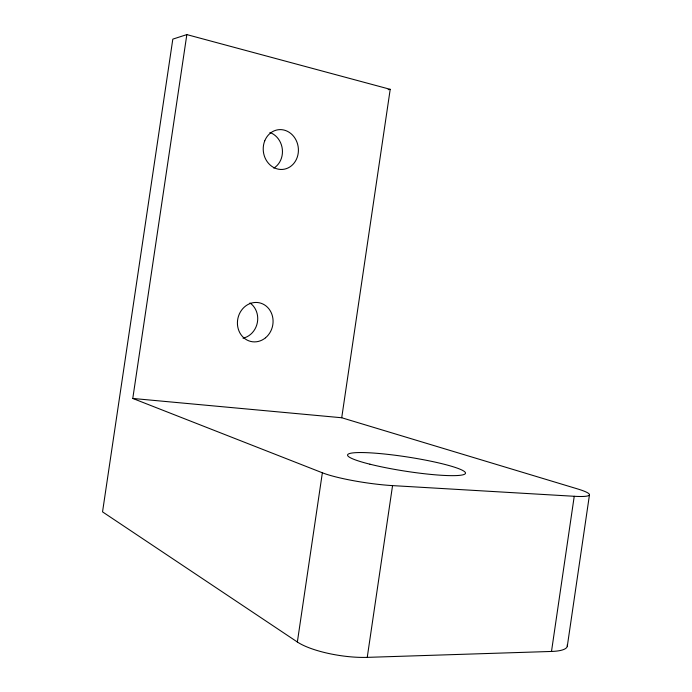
<?xml version="1.0" encoding="UTF-8"?>
<svg xmlns="http://www.w3.org/2000/svg" width="692" height="692" viewBox="0 0 692 692"><rect width="100%" height="100%" fill="white"/><g stroke="black" fill="none" stroke-linecap="round" stroke-linejoin="round"><path stroke-width="1.04" d="M186.84 34.6L172.818 39.133L102.537 511.872L297.361 642.003A50.213 13.952 8.9 0 0 367.244 657.365L392.554 485.611L574.239 496.285A46.226 5.501 9.7 0 0 577.578 488.924L341.718 417.752L132.778 398.454L186.84 34.6L390.21 89.329L341.718 417.752M367.244 657.365L551.498 651.449L574.239 496.285M567.284 646.328L589.463 494.901M297.361 642.003L322.36 472.783L132.778 398.454M388.151 89.666L390.21 89.329M269.889 132.483A19.471 17.257 82.4 0 1 282.327 149.23A19.471 17.257 82.4 0 1 273.807 168.139M249.95 302.949A19.307 17.438 -78.6 0 1 257.329 322.706A19.307 17.438 -78.6 0 1 243.004 338.206M567.241 644.806A46.295 11.271 11.1 0 1 551.498 651.449M392.554 485.611A50.179 6.799 8.6 0 1 322.36 472.783M264.733 140.874A19.964 17.559 83 0 0 282.656 169.419A19.964 17.559 83 0 0 295.052 138.331A19.964 17.559 83 0 0 264.733 140.874M265.52 337.8A19.8 17.75 -78.7 0 0 262.744 303.935A19.8 17.75 -78.7 0 0 237.486 324.764A19.8 17.75 -78.7 0 0 265.52 337.8M369.943 464.202A59.616 7.162 8.8 0 0 464.782 474.107A59.616 7.162 8.8 0 0 384.726 454.038A59.616 7.162 8.8 0 0 369.943 464.202"/></g></svg>
